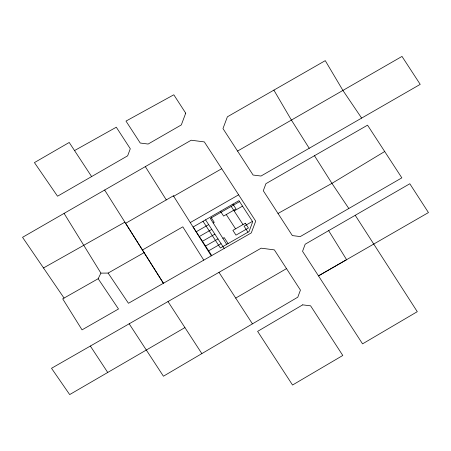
<?xml version="1.0" encoding="UTF-8"?>
<svg xmlns="http://www.w3.org/2000/svg" width="451" height="451" viewBox="0 0 451 451"><rect width="100%" height="100%" fill="white"/><g stroke="black" fill="none" stroke-linecap="round" stroke-linejoin="round"><path stroke-width="0.68" d="M98.16 278.729L118.506 308.986L82.043 329.856L62.706 298.838L98.16 278.729L100.911 273.126L64.081 213.385L22.55 237.316L64.07 298.066M384.692 151.513L331.936 183.365L278.013 213.47M184.927 327.589L69.679 394.58L51.521 368.292L261.168 248.174L274.36 249.882L300.434 290.094L297.801 297.186L163.42 376.213L129.172 323.801M328.644 230.641L305.18 244.216L302.553 251.308L362.553 343.859L417.282 311.68L355.225 215.296L328.644 230.641L346.593 259.68L318.474 275.871L428.45 212.573L409.812 183.754L355.225 215.296M235.71 298.088L286.503 268.627M348.815 208.497L401.841 177.852L367.542 125.169L265.927 183.675L263.299 190.739L292.338 235.58L300.248 236.583L348.815 208.497L331.936 183.365L314.477 155.73M64.081 213.385L191.185 140.222L204.342 141.907L255.7 221.137L251.28 232.913L128.456 303.286L108.116 273.075L100.911 273.126M237.559 151.068L401.999 56.42L420.219 84.365L260.999 176.037L253.09 175.033L222.974 128.569L227.394 116.798L325.261 60.648L342.912 90.431L361.646 118.1M221.706 168.719L173.686 196.27L173.393 195.819L125.62 223.313L163.409 283.256L104.649 190.04M142.465 249.978L182.818 226.842L203.767 260.142M190.271 222.569L238.641 194.826M239.582 201.614L210.318 218.397L226.695 244.386M196.241 231.746L208.672 224.615M213.193 222.957L214.264 222.349L211.322 217.827M234.154 210.938L242.525 206.135M199.342 236.51L211.778 229.384M202.443 241.279L214.879 234.148M205.543 246.043L217.98 238.912M222.884 238.342L224.186 237.598L228.082 243.591M252.453 221.385L244.076 226.188L247.977 232.18M208.644 250.812L221.08 243.681M108.116 273.075L144.106 252.633M124.899 222.151L43.493 267.962M74.522 150.578L116.302 127.21L130.294 148.751L127.633 155.826L57.531 196.213L34.434 162.597L69.212 142.465L91.615 176.578M90.347 346.047L107.733 372.475M232.925 204.162L236.025 208.931L223.595 216.057L220.494 211.293M231.211 206.417L243.016 224.553M226.25 214.535L235.557 228.832M205.571 219.851L224.181 248.445M202.995 221.272L220.392 247.999L249.02 231.583L252.701 221.774L238.957 200.644L193.141 226.983L211.75 255.576M218.977 272.336L252.447 323.857M167.998 301.556L201.851 353.629M309.223 148.283L291.402 120.062L273.881 90.115M173.393 195.819L211.243 255.864M145.323 166.628L166.295 199.894M185.716 113.162L181.319 124.927L148.12 144.044L140.238 143.029L125.987 121.094L173.804 94.783L185.716 113.162M302.677 304.853L257.617 331.372L292.541 385.024L342.788 355.473L310.615 305.834L302.677 304.853M245.333 223.228L232.896 230.36L235.997 235.123L248.433 227.992L245.333 223.228"/></g></svg>
